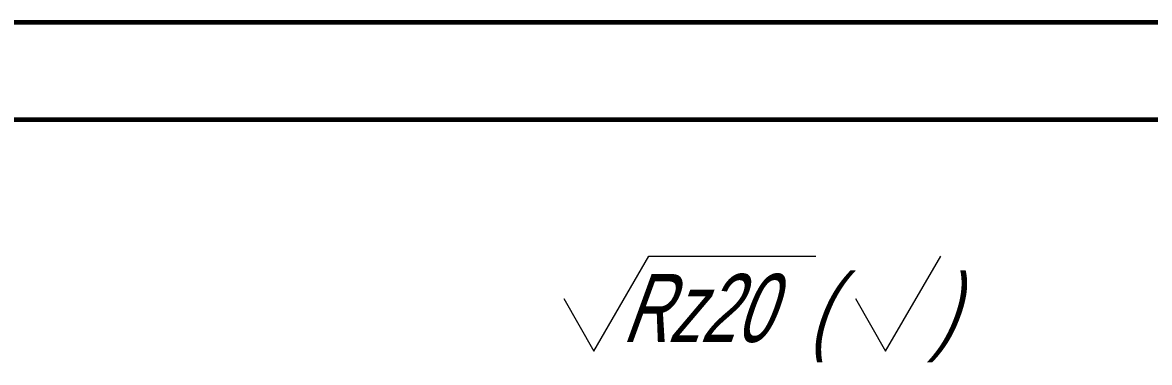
# Model space of a CAD drawing. Extents: x 8 to 849, y 720 to 1314.
# Drawn here: x 162.3 to 220.4, y 1296.5 to 1314 of the extents above; entities that cross this region are included whole.
import ezdxf

# ---------------------------------------------------------------- set-up
doc = ezdxf.new("R2010")
doc.units = 0
doc.header["$MEASUREMENT"] = 0
doc.linetypes.add('K5LT_BASIC', pattern=[0])
doc.linetypes.add('K5LT_THIN', pattern=[0])
doc.layers.add('0 VIEW0', color=7, linetype='Continuous')
doc.styles.add('K5_TEXTSTYLE', font='win_eskd.shx', dxfattribs={"width": 0.7, "oblique": 15, "bigfont": 'b_eskd.shx'})

# ---------------------------------------------------------------- blocks, each defined once
blk = doc.blocks.new('*U')
at = {"layer": '0 VIEW0', "color": 5, "linetype": 'K5LT_BASIC', "lineweight": 60}
for p, q in [((849, 1314), (8, 1314)), ((836, 1309), (20, 1309))]:
    blk.add_line(p, q, dxfattribs=at)

msp = doc.modelspace()

# ---------------------------------------------------------------- linework, layer by layer
at = {"layer": '0 VIEW0', "color": 7, "linetype": 'K5LT_THIN', "lineweight": 18}
for p, q in [((191.741, 1297.075), (194.583, 1301.976)), ((194.583, 1301.976), (203.196, 1301.976)), ((206.79, 1297.075), (209.632, 1301.975)), ((190.191, 1299.795), (191.741, 1297.075)), ((205.239, 1299.795), (206.79, 1297.075))]:
    msp.add_line(p, q, dxfattribs=at)

# ---------------------------------------------------------------- block references
at = {"layer": '0 VIEW0'}
msp.add_blockref('*U', (0, 0), dxfattribs=at)
msp.add_blockref('*U', (0, 0), dxfattribs=at)
msp.add_blockref('*U', (0, 0), dxfattribs=at)
msp.add_blockref('*U', (0, 0), dxfattribs=at)

# ---------------------------------------------------------------- texts
at = {"layer": '0 VIEW0', "color": 7, "style": 'K5_TEXTSTYLE', "oblique": 20, "width": 0.7}
for s, p in [('Rz20', (193.183, 1297.555)), ('(', (202.846, 1297.555)), (')', (209.282, 1297.555))]:
    msp.add_text(s, height=3.5, dxfattribs=at).set_placement(p)

doc.saveas('drawing.dxf')
